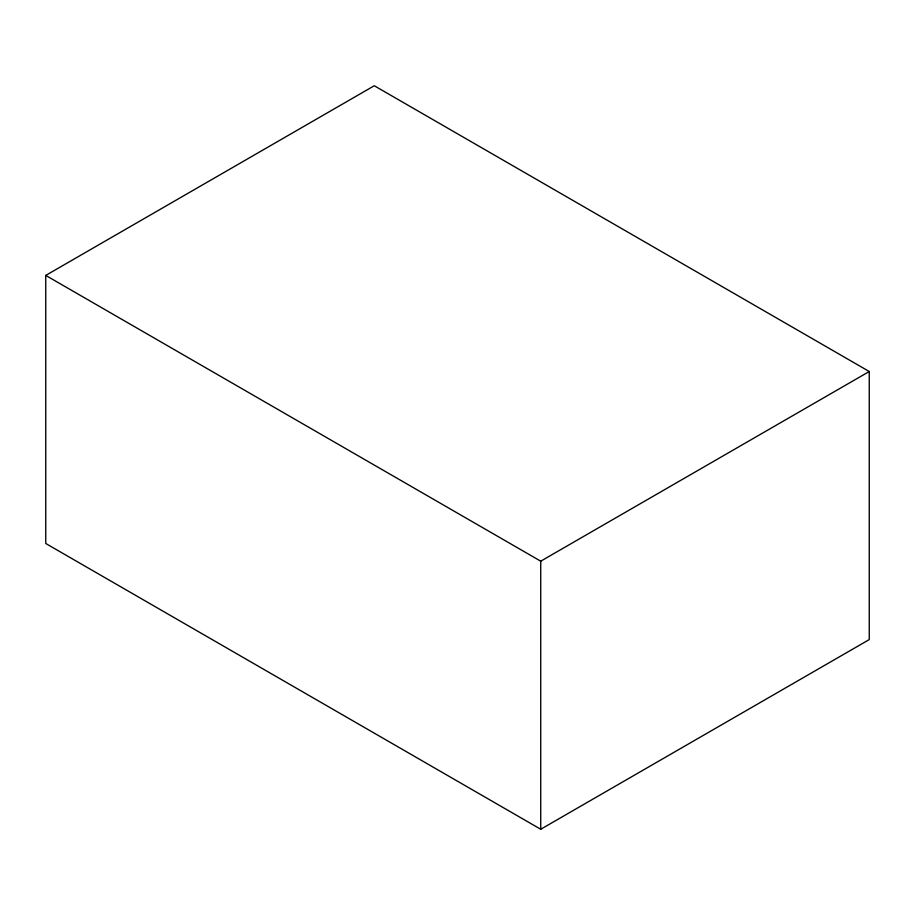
<?xml version="1.0" encoding="UTF-8"?>
<svg xmlns="http://www.w3.org/2000/svg" width="915" height="915" viewBox="0 0 915 915"><rect width="100%" height="100%" fill="white"/><g stroke="black" fill="none" stroke-linecap="round" stroke-linejoin="round"><path stroke-width="1.37" d="M45.75 275.415L374.269 85.747L869.25 371.513L869.25 639.585L540.731 829.253L45.75 543.487L45.75 275.415L540.731 561.181L869.25 371.513M540.731 561.181L540.731 829.253"/></g></svg>
